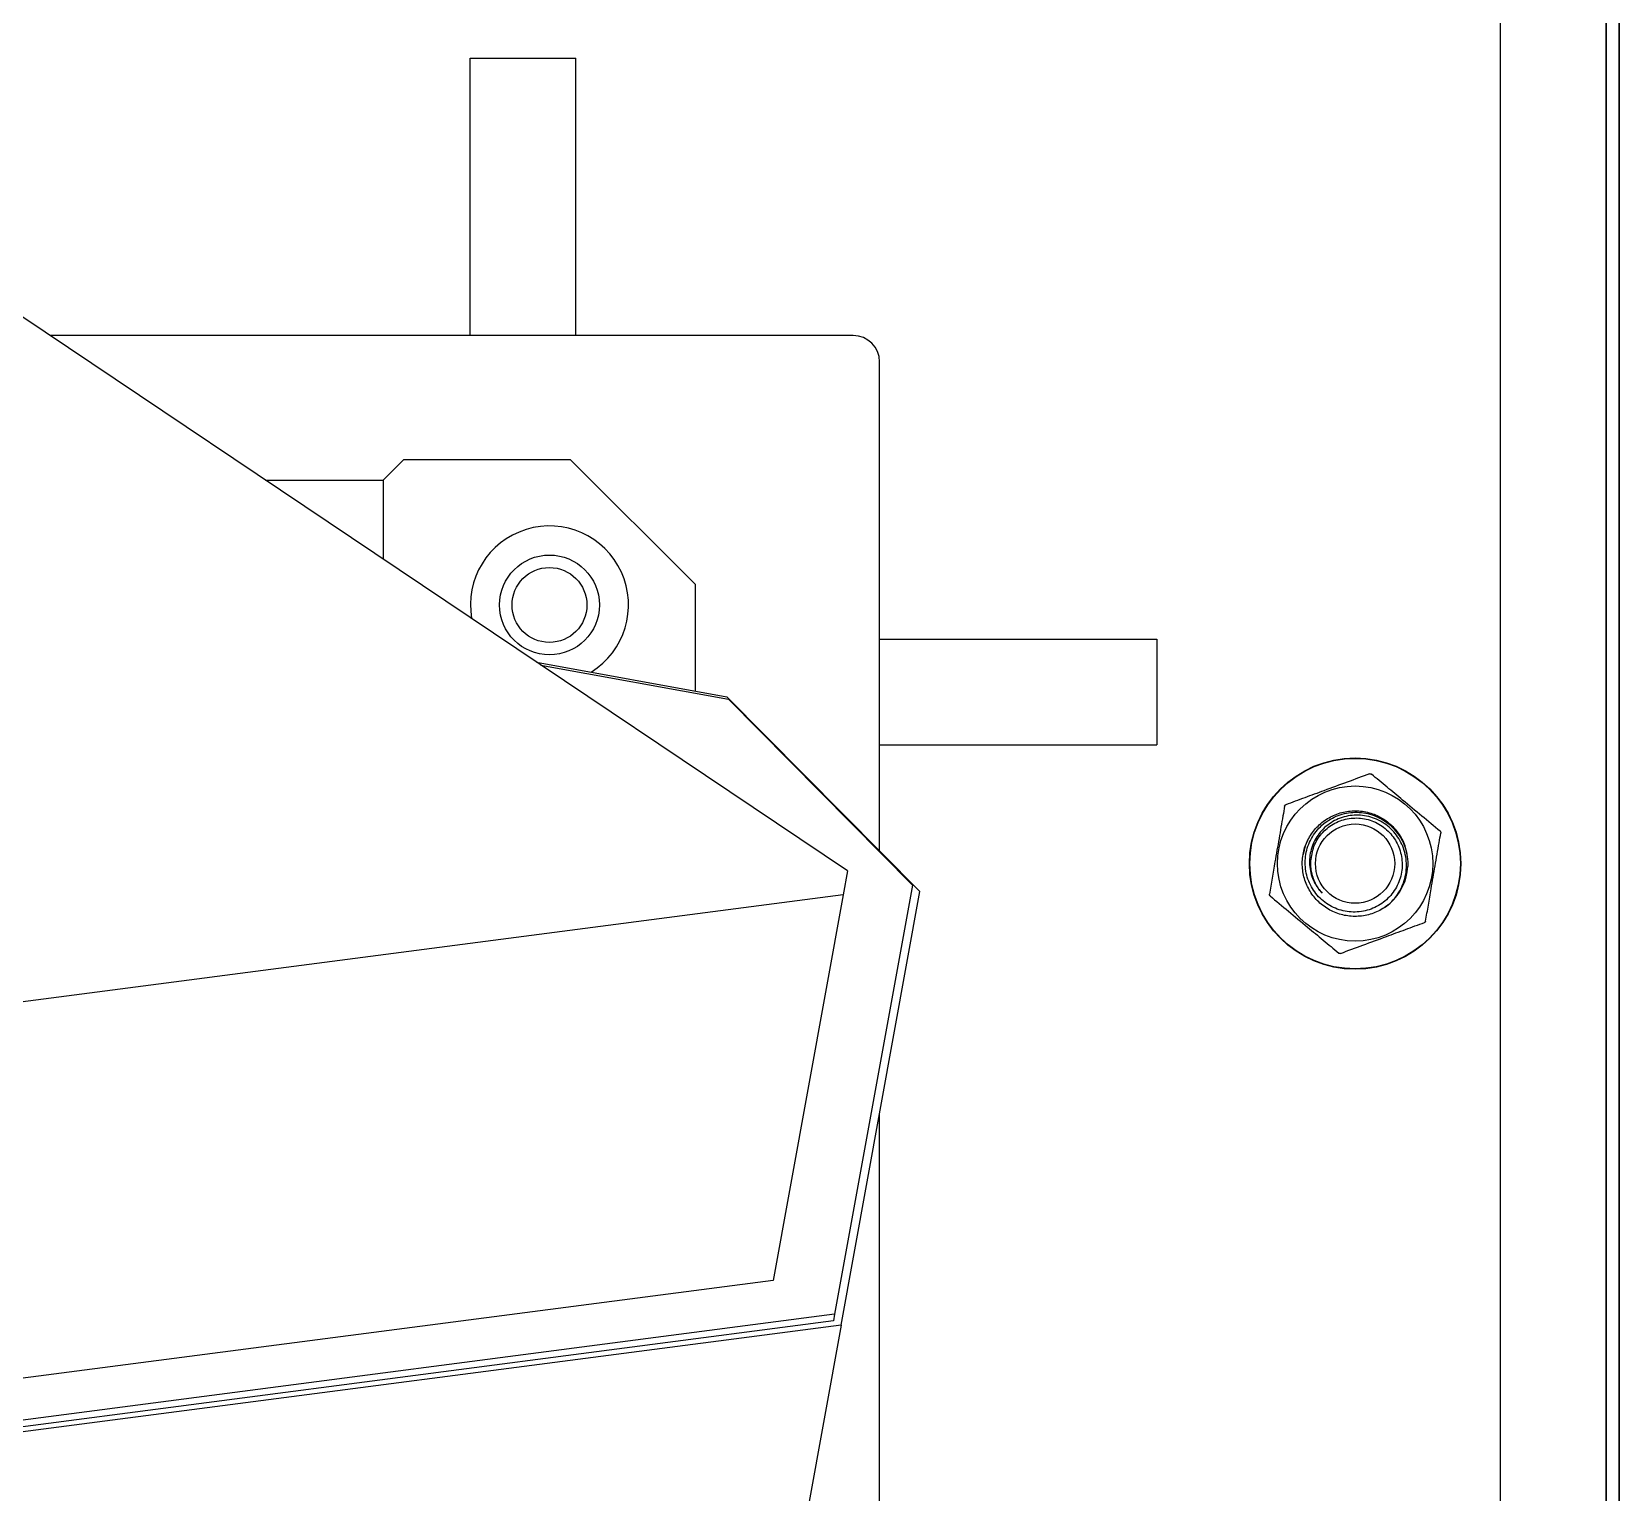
# Model space of a CAD drawing. Header units: inches. Extents: x 0 to 34.2, y 0 to 22.
# Drawn here: x 9.388 to 10.145, y 10.901 to 11.597 of the extents above; entities that cross this region are included whole.
import ezdxf

# ---------------------------------------------------------------- set-up
doc = ezdxf.new("R2010")
doc.units = ezdxf.units.IN
doc.header["$MEASUREMENT"] = 0

msp = doc.modelspace()

# ---------------------------------------------------------------- linework, layer by layer
at = {"color": 7, "linetype": 'Continuous', "lineweight": 25}
for p, q in [((10.13878, 11.79251), (10.13878, 9.90374)), ((10.1448, 11.79251), (10.1448, 9.90374)), ((10.14508, 11.75751), (10.14508, 9.93874)), ((10.08841, 9.94781), (10.08841, 11.74844)), ((10.13878, 9.94781), (10.13878, 11.74844)), ((9.59733, 11.45253), (9.59733, 11.58475)), ((9.59733, 11.58475), (9.6477, 11.58475)), ((9.6477, 11.45253), (9.6477, 11.58475)), ((9.7772, 11.19719), (9.32892, 11.49825)), ((9.77991, 11.45253), (9.397, 11.45253)), ((9.7925, 11.2067), (9.7925, 11.43994)), ((9.5657, 11.39344), (9.55579, 11.38353)), ((9.5657, 11.39344), (9.64502, 11.39344)), ((9.70451, 11.33395), (9.64502, 11.39344)), ((9.49975, 11.38353), (9.55579, 11.38353)), ((9.55579, 11.38353), (9.55579, 11.34589)), ((9.70451, 11.33395), (9.70451, 11.28306)), ((9.7925, 11.30773), (9.92472, 11.30773)), ((9.92472, 11.30773), (9.92472, 11.25736)), ((9.6289, 11.29679), (9.71964, 11.28031)), ((9.63099, 11.29538), (9.7204, 11.27915)), ((9.71964, 11.28031), (9.81168, 11.18733)), ((9.7204, 11.27915), (9.80822, 11.19043)), ((9.7925, 11.25736), (9.92472, 11.25736)), ((9.7772, 11.19719), (9.77515, 11.18588)), ((9.77515, 11.18588), (9.26, 11.11863)), ((9.77515, 11.18588), (9.74175, 11.00197)), ((9.80822, 11.19043), (9.77106, 10.98579)), ((9.77414, 10.98057), (9.81168, 11.18733)), ((9.7925, 10.25631), (9.7925, 11.08169)), ((9.74175, 11.00197), (9.22661, 10.93473)), ((9.77048, 10.98259), (9.22348, 10.91118)), ((9.77106, 10.98579), (9.22406, 10.91438)), ((9.77106, 10.98579), (9.77048, 10.98259)), ((9.77414, 10.98057), (9.22409, 10.90876)), ((9.77414, 10.98057), (9.75825, 10.89305))]:
    msp.add_line(p, q, dxfattribs=at)
at = {"color": 7, "linetype": 'Continuous', "lineweight": 25, "flags": 128}
for points in [[(9.99651, 11.21171), (9.99542, 11.2091), (9.99434, 11.20497)], [(10.03335, 11.17989), (10.03412, 11.18044), (10.03589, 11.18188)]]:
    msp.add_lwpolyline(points, dxfattribs=at)
at = {"color": 7, "linetype": 'Continuous', "lineweight": 25}
for centre, radius in [((9.63511, 11.32404), 0.0238), ((9.63511, 11.32404), 0.01785), ((10.01916, 11.2007), 0.05037), ((10.01916, 11.2007), 0.05018), ((10.01916, 11.2007), 0.03702), ((10.01916, 11.2007), 0.01889)]:
    msp.add_circle(centre, radius, dxfattribs=at)
for centre, radius, start, end in [((9.77991, 11.43994), 0.01259, 0, 90), ((9.63511, 11.32404), 0.03768, 301.88021, 189.9288), ((10.01916, 11.2007), 0.02518, 311.63735, 356.76396)]:
    msp.add_arc(centre, radius, start, end, dxfattribs=at)
for points, knots in [([(10.02608, 11.24351), (10.02254, 11.24221), (10.01539, 11.23957), (10.00493, 11.23571), (9.99507, 11.23208), (9.98911, 11.22988), (9.98611, 11.22877)], [0, 0, 0, 0, 0.26953, 0.544987, 0.770589, 1, 1, 1, 1]), ([(10.02608, 11.24351), (10.02616, 11.24353), (10.02633, 11.24358), (10.0266, 11.24355), (10.02681, 11.24346), (10.02691, 11.24339), (10.02695, 11.24336)], [0, 0, 0, 0, 0.28744, 0.575986, 0.854067, 1, 1, 1, 1]), ([(10.05969, 11.21611), (10.0568, 11.21852), (10.05094, 11.2234), (10.04237, 11.23053), (10.03429, 11.23725), (10.02941, 11.24131), (10.02695, 11.24336)], [0, 0, 0, 0, 0.26953, 0.544987, 0.770589, 1, 1, 1, 1]), ([(9.98554, 11.2281), (9.98528, 11.22655), (9.98441, 11.2215), (9.98288, 11.21261), (9.98115, 11.2026), (9.97963, 11.19371), (9.97875, 11.18865), (9.97832, 11.18611)], [0, 0, 0, 0, 0.1125558, 0.3690648, 0.6318104, 0.8149978, 1, 1, 1, 1]), ([(9.98554, 11.2281), (9.98556, 11.22818), (9.98561, 11.22835), (9.98577, 11.22857), (9.98595, 11.22871), (9.98607, 11.22876), (9.98611, 11.22877)], [0, 0, 0, 0, 0.287503, 0.576044, 0.854125, 1, 1, 1, 1]), ([(10.03589, 11.18188), (10.03517, 11.18128), (10.03276, 11.17928), (10.02796, 11.17681), (10.02149, 11.17533), (10.01484, 11.17559), (10.00849, 11.17757), (10.00286, 11.18112), (9.99835, 11.186), (9.99526, 11.19189), (9.99379, 11.19837), (9.99405, 11.20502), (9.99603, 11.21137), (9.99958, 11.21699), (10.00446, 11.2215), (10.01035, 11.2246), (10.01683, 11.22606), (10.02348, 11.2258), (10.02983, 11.22383), (10.03546, 11.22028), (10.03992, 11.21539), (10.04284, 11.21021), (10.04348, 11.20663), (10.04374, 11.20521)], [0, 0, 0, 0, 0.0213, 0.071095, 0.120889, 0.170683, 0.220478, 0.270272, 0.320066, 0.369861, 0.419655, 0.469449, 0.519243, 0.569038, 0.618832, 0.668626, 0.718421, 0.768215, 0.818009, 0.867804, 0.917598, 0.967392, 1, 1, 1, 1]), ([(9.9981, 11.20189), (9.99842, 11.20426), (9.99906, 11.209), (10.00294, 11.21521), (10.0085, 11.21988), (10.01539, 11.22246), (10.02278, 11.22264), (10.02986, 11.22036), (10.03584, 11.21584), (10.04003, 11.20957), (10.04193, 11.20222), (10.04131, 11.1946), (10.0382, 11.18757), (10.03291, 11.18192), (10.02601, 11.1783), (10.01825, 11.17715), (10.0105, 11.17862), (10.00362, 11.18258), (9.9984, 11.18863), (9.99544, 11.1961), (9.9951, 11.20418), (9.99706, 11.21068), (9.99986, 11.21527), (10.00251, 11.21835), (10.00565, 11.22093), (10.00918, 11.22298), (10.01302, 11.22439), (10.01705, 11.22517), (10.02117, 11.22524), (10.02526, 11.22463), (10.0292, 11.22334), (10.03288, 11.22142), (10.03619, 11.21889), (10.03905, 11.21583), (10.04136, 11.21233), (10.04312, 11.20835), (10.04423, 11.20395), (10.04428, 11.20083), (10.0443, 11.19928)], [0, 0, 0, 0, 0.0326994, 0.0654347, 0.0983202, 0.1315274, 0.1649194, 0.1984699, 0.2323714, 0.2664191, 0.3006732, 0.3352305, 0.3699346, 0.4048919, 0.4401049, 0.4754661, 0.5111261, 0.5469949, 0.5830138, 0.619376, 0.6559009, 0.6926073, 0.7111887, 0.7297714, 0.7484268, 0.7670822, 0.7858515, 0.8046215, 0.8235325, 0.8424443, 0.8614294, 0.8804145, 0.8995365, 0.9186596, 0.9379002, 0.9571412, 0.9785706, 1, 1, 1, 1]), ([(10.03589, 11.18188), (10.03687, 11.1829), (10.03882, 11.18496), (10.04104, 11.1886), (10.04264, 11.19253), (10.04354, 11.19666), (10.04372, 11.20088), (10.04319, 11.20503), (10.04195, 11.209), (10.04009, 11.21268), (10.03763, 11.21596), (10.03467, 11.21878), (10.03128, 11.22103), (10.02759, 11.22266), (10.0237, 11.22362), (10.01844, 11.22402), (10.0119, 11.2228), (10.0051, 11.21885), (10.00007, 11.21292), (9.99737, 11.20573), (9.99727, 11.19818), (9.99941, 11.19152), (10.00218, 11.18815), (10.00339, 11.18668)], [0, 0, 0, 0, 0.038944, 0.077884, 0.116688, 0.155491, 0.193983, 0.232474, 0.270262, 0.308044, 0.345497, 0.38295, 0.420055, 0.457158, 0.493576, 0.529989, 0.601929, 0.673074, 0.742944, 0.812184, 0.880536, 0.947703, 1, 1, 1, 1]), ([(10.05277, 11.1733), (10.05321, 11.17582), (10.05408, 11.18088), (10.05559, 11.18967), (10.05732, 11.19971), (10.05885, 11.20859), (10.05973, 11.21374), (10.06, 11.21528)], [0, 0, 0, 0, 0.183324, 0.368188, 0.624358, 0.887445, 1, 1, 1, 1]), ([(10.05969, 11.21611), (10.05976, 11.21605), (10.05988, 11.21593), (10.05999, 11.21568), (10.06002, 11.21545), (10.06, 11.21533), (10.06, 11.21528)], [0, 0, 0, 0, 0.28744, 0.575986, 0.854067, 1, 1, 1, 1]), ([(10.00339, 11.18668), (10.00305, 11.18708), (10.00203, 11.18829), (10.0006, 11.19051), (9.99928, 11.19339), (9.99846, 11.19629), (9.99805, 11.19915), (9.99808, 11.20097), (9.9981, 11.20189)], [0, 0, 0, 0, 0.095414, 0.286645, 0.477877, 0.669108, 0.833162, 1, 1, 1, 1]), ([(9.97862, 11.18529), (9.97856, 11.18535), (9.97843, 11.18547), (9.97833, 11.18572), (9.9783, 11.18594), (9.97831, 11.18607), (9.97832, 11.18611)], [0, 0, 0, 0, 0.28744, 0.575986, 0.854067, 1, 1, 1, 1]), ([(9.97862, 11.18529), (9.98152, 11.18287), (9.98738, 11.178), (9.99595, 11.17087), (10.00402, 11.16415), (10.00891, 11.16008), (10.01137, 11.15804)], [0, 0, 0, 0, 0.26953, 0.544987, 0.770589, 1, 1, 1, 1]), ([(10.01224, 11.15789), (10.01577, 11.15919), (10.02293, 11.16183), (10.03339, 11.16568), (10.04324, 11.16932), (10.0492, 11.17151), (10.05221, 11.17262)], [0, 0, 0, 0, 0.26953, 0.544987, 0.770589, 1, 1, 1, 1]), ([(10.05277, 11.1733), (10.05275, 11.17321), (10.05271, 11.17304), (10.05255, 11.17283), (10.05237, 11.17269), (10.05225, 11.17264), (10.05221, 11.17262)], [0, 0, 0, 0, 0.2875034, 0.5760445, 0.8541249, 1, 1, 1, 1]), ([(10.01224, 11.15789), (10.01215, 11.15786), (10.01198, 11.15782), (10.01171, 11.15785), (10.01151, 11.15793), (10.0114, 11.15801), (10.01137, 11.15804)], [0, 0, 0, 0, 0.28744, 0.575986, 0.854067, 1, 1, 1, 1])]:
    msp.add_open_spline(points, degree=3, knots=knots, dxfattribs=at)

doc.saveas('drawing.dxf')
